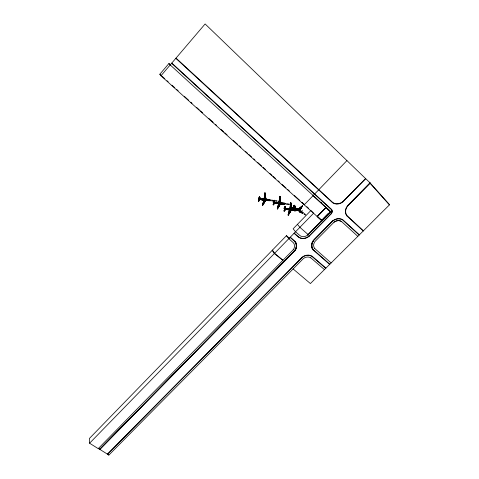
<?xml version="1.0" encoding="UTF-8"?>
<svg xmlns="http://www.w3.org/2000/svg" width="479" height="479" viewBox="0 0 479 479"><rect width="100%" height="100%" fill="white"/><g stroke="black" fill="none" stroke-linecap="round" stroke-linejoin="round"><path stroke-width="0.72" d="M284.508 208.64L284.532 209.119L284.67 208.652M284.754 208.03L285.065 206.515L285.789 208.545L285.065 206.515L284.646 208.808M293.136 209.982L293.082 209.173L291.687 208.982L285.221 208.97L292.831 210.389L293.118 209.365M273.551 202.629L274.689 203.072L273.204 204.88L274.114 200.246L274.683 201.785M273.701 202.503L278.042 202.431L277.443 202.354M292.268 210C292.052 210.796 292.507 208.299 293.082 209.173M282.239 203.318C280.85 202.06 268.276 202.162 278.149 203.749M281.472 202.982L281.43 203.599L282.203 203.683L282.251 203.306L281.472 202.982L282.245 203.066M259.247 200.426C257.84 203.623 259.456 193.582 259.923 198.276M266.575 199.683C269.569 200.378 264.252 201.18 267.348 199.563M329.354 211.287L329.839 212.173A1.539 1.365 -40.4 0 1 329.414 212.868C329.827 213.736 326.367 215.137 328.325 214.101M283.831 204.108C286.478 202.659 281.7 203.952 284.424 204.216M293.094 210.137L292.31 209.826L292.352 209.215M282.221 203.886L281.257 204.066L282.053 204.18L282.293 203.24L281.508 203.174L281.347 204.012L280.544 204.048L273.563 202.868L273.569 202.401M267.204 200.545L266.366 200.509L266.569 199.45M267.258 200.479L267.372 199.869M268.911 199.815L268.611 199.785L269.096 199.965L268.929 200.641L268.797 200M285.813 209.036L285.131 209.395M274.874 202.785C273.383 203.904 275.964 202.036 273.683 202.725M273.958 201.036L274.036 201.821L274.096 200.318L274.826 202.318L274.114 200.246L273.707 202.312L274.856 202.294L273.617 202.342M300.543 211.622L300.099 212.149L299.872 211.898M299.279 211.544L299.956 211.137L299.279 211.544L299.884 212.011M258.846 198.887L258.858 199.354L259.941 199.557L258.498 201.312L258.684 200.306M258.959 199.042L258.415 198.426L259.199 198.749M259.265 199.456L260.109 199.258L258.983 199.102L258.498 201.312L259.941 199.539L258.498 201.312L258.864 199.288M295.812 209.826L295.812 209.515M302.285 212.85L301.375 212.796L301.968 212.323L302.285 212.85L301.519 212.628M266.019 199.498L264.959 192.929L264.121 199.222L264.959 192.929L265.15 193.833M264.606 195.546L264.977 195.588L264.653 198.102L264.983 195.588L264.612 195.546M264.486 196.366L264.959 192.929L265.941 199.623L264.959 192.929L264.115 199.222M264.971 195.588L264.63 198.096L264.276 198.061M280.592 201.372L279.826 196.306L278.946 202.743L279.826 196.306L280.874 202.988M302.063 212.017L301.465 212.838L301.716 212.245M278.94 202.743L279.826 196.306L280.808 203.15M290.364 207.832L290.717 205.287L290.346 205.246L290.729 205.293L290.382 207.838L289.999 207.796M279.532 198.366L279.826 196.306L280.766 203.144L279.826 196.306M289.819 208.952L290.717 202.593L290.903 203.509M290.352 207.832L290.711 205.287L290.352 205.246M290.424 204.635L290.717 202.593L291.292 205.994M293.13 209.97L292.388 209.73M294.441 208.102L294.01 207.629L297.854 209.533L302.399 205.928C294.076 218.508 304.44 203.994 301.782 206.419M299.327 208.838L299.028 208.658C299.387 209.341 301.632 207.521 300.674 207.323L300.968 207.551L299.321 208.898L299.022 208.694L301.057 207.006M287.19 209.155L287.178 208.844M259.157 197.785L259.355 196.773L260.067 198.803L258.971 198.797L259.355 196.773C263.163 200.282 255.558 198.102 260.839 199.013M258.965 198.785L259.355 196.773L260.061 198.791L258.971 198.797L263.109 198.869M268.959 199.953L268.845 200.617L269.467 200.659C270.312 199.659 268.024 199.911 269.593 200.024M284.646 208.628L285.065 206.515L285.771 208.569L284.508 208.736M284.34 210.077L284.143 211.095L285.616 209.347L284.538 209.054L285.622 209.305L284.143 211.095L284.55 209.06L285.616 209.293L284.143 211.095L284.49 208.928M283.957 203.455L283.478 204.258M284.4 208.593L285.065 206.515L285.759 208.563C283.317 208.114 283.957 208.599 285.897 208.706M285.777 209.072L284.67 208.874L285.209 209.473L285.777 209.072L284.67 208.88L285.209 209.473L285.783 209.036L284.67 208.892L285.209 209.473L285.795 208.994M295.369 209.664L295.268 210.431L294.627 210.377L294.866 209.688L294.759 210.389L294.28 209.994M296.016 210.55L296.172 209.586L296.016 210.55L293.393 210.419A60.947 55.618 -48 0 1 289.55 210.036L284.508 209.107M302.572 213.412C304.387 212.347 302.075 212.736 302.758 212.921M293.525 207.084L293.819 206.994M293.352 208.084L293.106 208.91L294.483 207.946L293.501 207.138L295.561 208.479M265.671 200.318L262.612 205.269L263.372 202.234M268.527 199.959L268.779 199.533M329.881 211.898L329.983 212.425A1.784 1.587 -40.4 0 1 329.576 213.011L329.444 212.61A1.563 1.353 -39.3 0 0 329.522 210.868L329.588 210.544L329.947 211.269M282.197 203.677L282.113 204.006M279.922 204.749L277.329 208.916L277.802 207.102M329.959 212.107L329.684 211.952L329.983 211.999M265.091 201.192L262.612 205.269L263.761 200.725L264.121 200.755L263.57 203.018L263.199 202.97L263.57 203.018M265.54 200.402L262.612 205.269L263.767 200.737L264.133 200.779L263.564 203L263.199 202.964M263.558 202.988L264.121 200.755M265.516 200.348L262.612 205.269L263.767 200.749L264.139 200.797M291.382 210.077L288.172 215.059L288.657 213.275M278.143 205.814C278.604 202.91 279.401 204.892 278.341 206.617L277.964 206.569L278.341 206.617M280.389 203.946L277.329 208.916L278.844 203.222L277.329 208.916L280.52 203.862M278.329 206.587L278.934 204.311L278.568 204.288L278.952 204.353L278.335 206.599L277.958 206.563M280.365 203.892L277.329 208.916L278.856 203.252M289.011 212.005C289.496 209.137 290.262 211.095 289.196 212.796L288.819 212.748M289.999 212.293L288.172 215.059L289.729 209.443M291.226 210.107L288.172 215.059L289.735 209.461L288.172 215.059L291.256 210.161M295.854 209.826L296.136 209.568L293.657 209.143A56.534 50.882 -31.2 0 0 289.825 208.688L284.58 208.563M301.536 212.209L301.453 212.838M293.465 207.162L294.405 207.886L293.609 207.269L293.106 208.91C297.07 205.677 290.993 211.484 293.609 207.269L295.369 208.599M292.543 207.94L293.525 207.162L292.25 207.952C298.052 207.15 290.196 208.694 292.879 207.551M293.867 206.443L294.058 205.844L293.489 207.096M293.106 208.91L293.621 207.263L293.304 208.281M293.992 206.036L294.256 205.222L294.573 206.802M276.239 203.03L276.269 202.629M301.98 212.365L302.405 212.67M294.375 209.539L294.621 209.545M297.854 209.533C298.603 209.856 301.992 212.203 299.794 211.347M283.718 203.066L283.478 203.347L283.873 203.312M293.783 207.006L295.118 206.168L294.819 207.491L295.118 206.168L294.16 206.754M298.267 209.395L299.507 210.526M270.234 199.953L270.228 200.779L267.635 200.653A59.821 55.39 -49.5 0 1 263.833 200.264L262.887 200.126M273.653 202.312L273.09 201.922L274.293 202.419M302.399 205.928L299.609 210.353L298.459 209.85L299.597 210.443L302.399 205.928L297.884 209.622L302.399 205.928L300.387 209.239M270.03 200.527L270.192 200.767M300.662 211.359L300.159 211.958L299.549 211.55M329.354 212.119C329.151 211.293 330.091 212.748 329.414 211.868M329.654 212.419L329.576 212.101L329.318 212.52M262.612 205.269L265.498 200.294M277.329 208.916L280.341 203.832M288.172 215.059L291.202 210.047M329.36 212.538L329.618 212.119L329.342 212.496M329.732 212.173L329.462 212.586L329.181 212.269M289.939 212.299L290.777 210.952M293.519 207.167L292.25 207.952L294.328 207.766M295.369 209.706L294.759 209.718M284.532 203.479L284.352 204.138M266.366 200.509L267.144 200.539M277.916 202.443L278.928 202.455A56.923 51.57 -30.9 0 1 282.802 202.91C286.634 202.599 285.999 205.437 282.538 204.204A61.414 56.402 -49.1 0 1 278.658 203.814L277.461 203.635M274.683 203.06L273.611 202.821L273.204 204.88L274.689 203.072L273.593 202.815L273.204 204.88L274.683 203.06L273.204 204.88L273.587 202.88M259.6 200L259.935 199.581M285.616 209.293L284.143 211.095L284.556 209.113M300.399 211.736L299.914 211.203M270.372 199.833L267.881 199.384A55.564 50.72 -30.1 0 0 264.085 198.935L263.037 198.857M321.846 220.705L160.962 75.784L159.812 74.239L168.931 63.521L170.59 65.036M160.962 75.784L205.12 23.956L370.081 182.894L347.335 206M293.19 249.822L98.225 448.631L89.585 443.219L89.393 438.483L286.454 235.674L289.502 238.32M294.807 241.53A8.311 7.269 -33.3 0 1 294.603 250.709L99.68 449.284L294.603 250.709A8.317 7.269 -33.3 0 0 294.825 241.554L290.088 237.368M332.791 220.753L313.416 240.434A8.586 7.389 -35.5 0 0 313.098 249.882M329.821 264.228L313.284 249.697A8.329 7.167 -35.5 0 1 313.595 240.536L332.935 220.927A8.442 7.239 -38.1 0 1 342.689 220.005L359.172 235.015M267.096 200.605L262.624 200.102L263.33 200.204M327.612 209.233L327.858 208.97L327.594 209.215M317.2 216.532L326.073 207.335L317.14 216.472L322.008 220.879L323.547 218.699L324.044 218.759L323.744 218.472L324.81 217.963L324.528 217.7M325.57 217.167L325.289 216.897L325.57 217.167L324.81 217.963M325.427 217.041L326.636 215.55L327.103 215.58L326.852 215.334L327.103 215.58M326.959 215.448L327.875 214.778L327.612 214.532M327.678 209.365C328.259 208.599 327.265 209.958 328.462 210.018L328.845 209.868L328.558 210.095M328.594 210.131L329.324 210.802L329.576 210.538L329.354 210.904L329.522 210.491M330.085 212.101L329.869 211.449A1.539 1.365 -40.4 0 0 329.468 210.778L329.642 210.598M346.934 160.597L304.213 204.82L301.974 202.419M310.949 210.461L293.124 228.806L295.537 231.776M89.585 443.219L313.577 213.257L311.386 210.928M328.522 210.131L328.845 209.868M323.648 218.304L324.157 217.819L323.666 218.316M325.965 215.939L326.474 215.454L325.983 215.957M308.021 234.471L329.324 212.778M295.519 231.758L300.171 235.77A6.508 5.682 -36 0 0 307.728 235.039L329.486 212.921A1.832 1.587 -39.3 0 0 329.588 210.544L170.195 64.922M347.97 205.317L370.081 182.894M314.014 239.757L332.809 220.771A8.712 7.466 -38.1 0 1 342.874 219.813L359.334 234.806M325.894 268.102L312.08 256.187A8.472 7.287 -32.9 0 0 302.171 257.187L107.416 454.098L108.877 455.05L98.387 448.47L99.86 449.398L294.795 250.828A8.574 7.496 -33.3 0 0 295.01 241.362L290.268 237.183M107.595 454.248L302.303 257.337M108.877 455.05L303.369 258.588A6.353 5.467 -32.9 0 1 310.805 257.852M370.057 182.876L389.607 204.719L310.404 283.562L293.1 268.911M293.633 206.922L295.86 208.293M326.75 215.664L326.337 216.376M301.519 211.916L301.95 211.718L301.644 212.035M297.501 208.904L297.267 208.634L297.429 209M342.886 201.869L365.722 178.703M307.71 235.021L308.189 234.62M308.913 236.458L331.246 213.808A4.036 3.497 -39.3 0 0 331.444 209.305L171.805 63.06M301.507 257.792L302.171 257.187M301.674 257.936L302.321 257.361A8.215 7.065 -32.9 0 1 311.943 256.409L325.732 268.3M288.645 208.605L288.813 208.605M299.327 208.868L300.974 207.527L300.674 207.335M274.856 202.755C274.096 203.946 273.066 201.815 274.838 202.833L274.228 203.216L273.719 202.647M260.091 199.222L259.438 199.671L258.983 199.126L260.073 199.3L259.438 199.671L258.983 199.114L260.085 199.264L259.438 199.671L258.983 199.102M283.7 203.916L283.921 204.156M295.268 210.431L294.411 210.042M301.536 211.963L301.932 211.862L301.56 212.736M262.54 198.815L262.917 198.887L262.588 198.845M277.808 203.683L277.994 203.569M284.969 203.3L285.101 203.838L285.346 203.365M295.244 210.742L294.525 210.754L295.016 210.562M288.43 209.886L288.22 209.592L288.328 209.874M298.07 210.58L294.525 210.754L295.477 210.395L294.525 210.754L297.112 210.634M298.1 210.503L294.525 210.754L295.471 210.407M292.831 210.389L292.13 210.287M289.017 208.7L288.663 208.646M288.238 208.575L288.586 208.587M293.783 206.832L294.256 205.222L294.531 206.623L294.256 205.222L293.735 206.862L294.256 205.222L294.495 206.641M329.684 211.544L329.672 211.874M329.342 211.616L330.025 212.311M294.525 210.754L296.693 210.55M294.304 207.802L292.879 207.916M297.058 210.61L298.273 210.526M298.333 210.556L295.214 210.724M284.634 208.503L285.771 208.569M271.383 200.803L273.126 200.857M286.37 204.359L289.334 204.455M275.443 200.958L277.173 201.06L275.461 200.779M277.569 202.425L278.113 202.461M258.756 198.845L258.588 198.635M273.281 202.138L273.467 202.354M274.036 202.994L273.85 202.791M284.209 208.371L284.622 208.61M273.359 204.096L273.509 203.347M284.909 207.293L284.76 208.036M284.448 209.574L284.298 210.323M259.211 197.546L259.067 198.282M258.78 199.803L258.642 200.545M279.461 198.983L279.826 199.024L279.497 201.599L279.119 201.557L279.497 201.599L279.838 199.024L279.461 198.983L279.844 199.024L279.473 201.593L279.113 201.557M294.866 209.796L294.459 210.197M285.161 209.113L287.083 209.323M274.964 202.461L273.671 202.324L274.114 200.246L274.814 202.306M283.909 203.491L284.556 203.563M284.017 203.569L283.622 203.982M274.222 202.88L276.161 203.09M292.388 209.407L293.154 209.491M292.358 209.455L293.118 209.539M292.394 209.568L293.16 209.652M292.34 209.64L293.106 209.724M292.328 210.03L293.088 210.113L292.214 210.143M292.154 210.257L292.986 210.323M266.605 199.791L267.372 199.707M266.558 199.869L267.312 199.953M266.599 199.953L267.354 200.042M266.528 200.054L267.33 200.198M266.492 200.222L267.3 200.336M281.478 203.042L282.281 203.264M281.514 203.336L282.281 203.587L281.46 203.407M281.484 203.659L282.257 203.743M281.341 203.922L282.173 204.006M281.257 204.066L282.119 204.096M273.725 202.629L274.228 203.216L273.719 202.641L274.844 202.791M297.052 208.551L297.088 208.958L297.136 208.557M267.3 199.414C266.725 199.096 253.822 198.318 262.755 200.102M262.654 200.09L258.834 199.258M301.884 210.634L302.465 210.724M289.37 204.132L286.466 203.581M273.186 200.372L271.479 200.042M288.598 209.892L288.885 209.796M284.005 208.149L284.538 208.724L284.005 208.149L284.831 208.485M274.144 202.336L273.09 201.922L273.599 202.485M259.414 198.875L258.415 198.426L259.414 198.851L258.415 198.426L258.87 198.977M293.813 206.772L294.807 207.509L295.118 206.168L293.843 206.958L297.321 208.928M304.081 214.245L304.602 214.52M304.572 214.508L305.554 215.041M302.59 213.245L300.441 211.975M297.513 209.048L298.189 209.467A53.888 29.878 17.1 0 1 301.249 211.49L303.189 212.886M297.669 209.317L297.734 209M292.735 207.652L293.202 207.353M294.633 206.467L294.16 206.76M293.878 206.437L294.058 205.844M298.752 211.095L299.363 211.502M299.668 211.461L300.315 211.934M299.447 211.598L300.207 212.047M299.291 211.694L300.016 212.161M297.639 210.365L298.189 210.736M296.01 209.287L294.441 208.102M310.787 257.828L324.439 269.593M365.579 178.559L342.742 201.689A8.652 7.484 -41.5 0 1 332.875 202.605L176.027 58.103M305.357 214.382L304.045 213.359M333.971 222.22A6.526 5.598 -38.1 0 1 341.509 221.502L357.831 236.351M389.427 204.898L370.022 183.247L347.526 206.132A8.556 7.305 -40.4 0 0 347.012 215.634L363.393 230.812M298.279 209.365L299.537 210.401M294.22 233.129L299.01 237.231A8.412 7.341 -36 0 0 308.763 236.285L331.031 213.658A3.766 3.263 -39.3 0 0 331.217 209.455L171.608 63.288M331.127 262.935L314.745 248.523M309.608 235.872L299.89 227.303L297.429 224.376M159.812 74.239L160.92 75.239M162.034 76.239L164.812 78.748M167.033 80.747L168.147 81.753M172.039 85.256L174.817 87.759M176.482 89.262L178.152 90.765M184.265 96.273L188.708 100.279M190.929 102.284L192.043 103.284M196.492 107.29L199.27 109.793M200.378 110.799L202.599 112.799M208.712 118.307L213.161 122.313M215.382 124.318L216.496 125.318M220.939 129.324L223.717 131.827M224.831 132.833L227.052 134.833M233.165 140.341L237.614 144.347M239.278 145.85L240.949 147.352M245.392 151.358L247.619 153.364M248.727 154.364L251.505 156.867M253.732 158.872L254.84 159.872M257.618 162.375L261.51 165.884M263.175 167.387L265.402 169.386M269.845 173.398L272.066 175.398M273.18 176.398L275.401 178.404M278.179 180.906L279.293 181.906M282.071 184.415L285.963 187.918M287.628 189.421L289.298 190.923M294.298 195.432L299.854 200.438M302.057 202.419L304.189 204.347M306.859 206.748L308.458 208.191M324.594 218.184L324.044 218.759M320.918 202.401L321.379 202.827M320.714 202.282L321.511 203.024M312.985 195.743L329.474 210.778M329.354 210.898L325.936 207.772L317.469 216.436L321.858 220.394L321.289 219.789M175.829 58.33L332.731 202.833A8.927 7.718 -41.5 0 0 342.91 201.887M363.208 230.998L346.802 215.801M298.674 209.766L299.483 210.515M328.714 209.754L328.462 210.018M320.828 202.354L321.858 203.324M320.655 202.354L321.696 203.336M322.696 218.945L323.277 219.556M320.984 219.795L322.008 220.879M168.931 63.521L170.207 64.934M329.624 264.384L313.08 249.858A8.586 7.389 -35.5 0 1 313.398 240.416M294.04 233.315L298.872 237.452A8.676 7.568 -36 0 0 308.931 236.482M286.454 235.674L288.783 238.71L293.358 242.739A6.431 5.622 -33.3 0 1 293.208 249.84M272.449 250.086L274.617 253.259L282.969 260.331L274.317 253.559L272.156 250.385M294.322 210.473L294.244 210.03M289.873 208.922L290.717 202.593L291.675 209.377M265.121 193.821L265.492 196.27M290.873 203.497L291.741 209.215M264.959 192.929L265.869 199.605M291.633 209.365L290.717 202.593L291.591 209.359M346.826 215.825A8.826 7.532 -40.4 0 1 347.353 206.018M331.42 209.287A4.036 3.497 -39.3 0 1 331.223 213.784M329.564 210.526A1.832 1.587 -39.3 0 1 329.462 212.898M313.302 249.721A8.329 7.167 -35.5 0 1 313.613 240.56M341.533 221.52A6.526 5.598 -38.1 0 0 333.995 222.238L315.008 241.458A6.443 5.544 -35.5 0 0 314.763 248.547M295.022 241.386A8.574 7.496 -33.3 0 1 294.813 250.852M285.029 209.042L285.023 209.066M295.118 206.168L294.771 207.521L293.843 206.958L295.118 206.168M289.801 210.515L289.196 212.796L288.819 212.742L289.178 212.766L289.813 210.538L289.442 210.497L289.825 210.562M324.918 217.023L324.421 217.514L324.93 217.029M325.69 216.233L325.193 216.73L325.702 216.245M327.235 214.658L326.744 215.155L327.247 214.664M328.013 213.868L327.516 214.364L328.025 213.874M274.138 202.366L273.09 201.922L274.132 202.389"/></g></svg>
